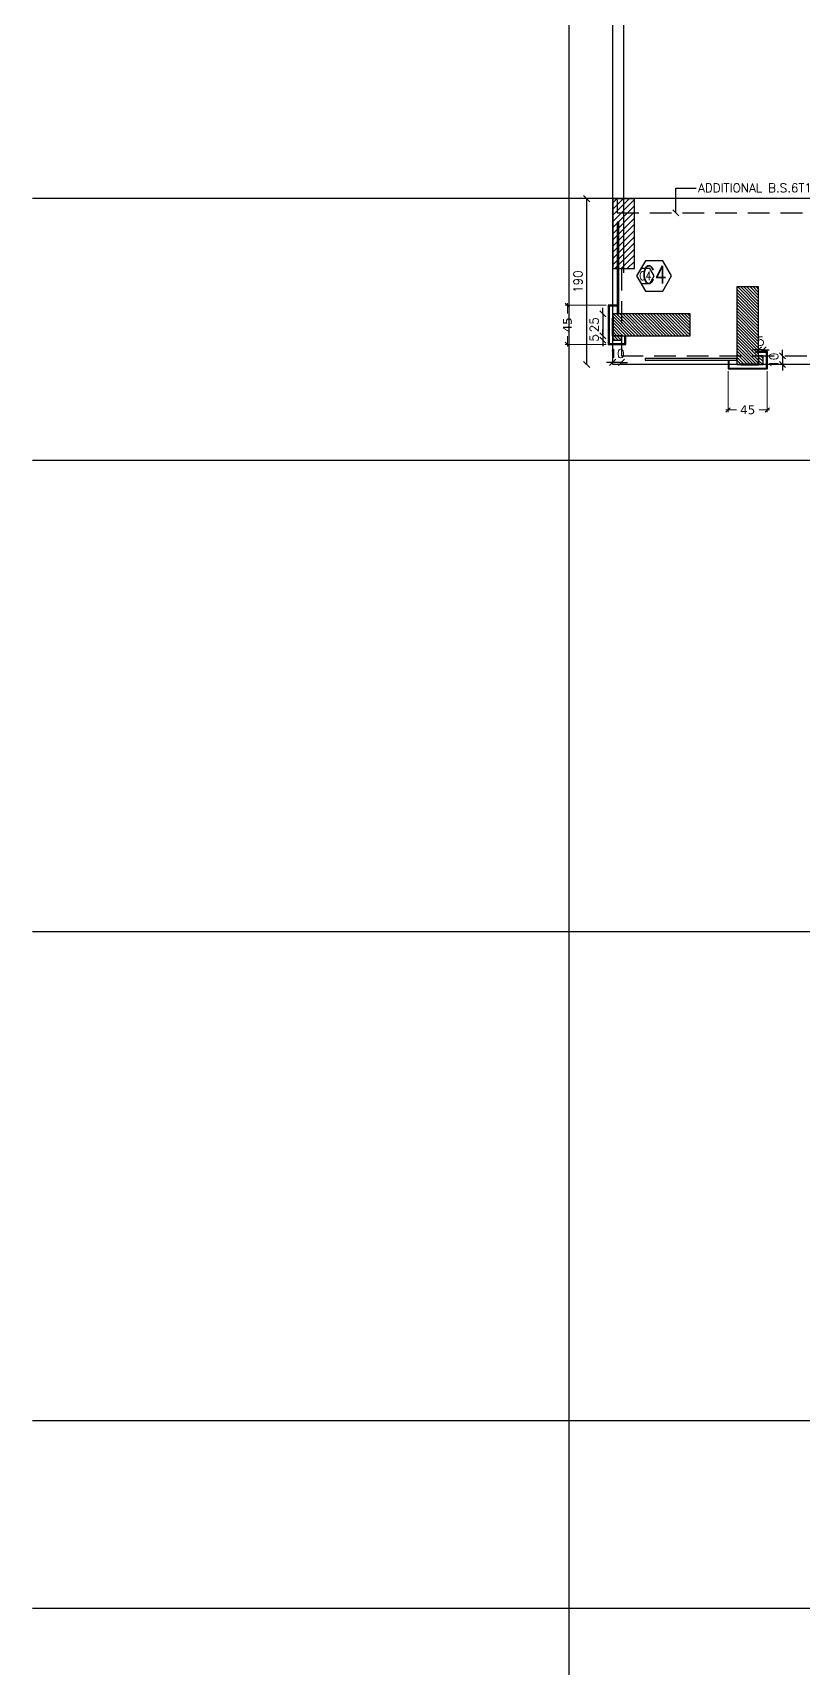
# Model space of a CAD drawing. Header units: inches. Extents: x -48 to 777, y -156 to 510.
# Drawn here: x 319.33 to 328.15, y 226.03 to 244.76 of the extents above; entities that cross this region are included whole.
import ezdxf
from ezdxf.enums import TextEntityAlignment as Align

# ---------------------------------------------------------------- set-up
doc = ezdxf.new("R2010")
doc.units = ezdxf.units.IN
doc.header["$MEASUREMENT"] = 0
doc.linetypes.add('HIDDEN', pattern=[0.375, 0.25, -0.125])
doc.layers.get('Defpoints').update_dxf_attribs({"lineweight": 5})
for name, color, linetype, lineweight in [('A-DIM', 9, 'Continuous', 5), ('A-PILLARS', 1, 'Continuous', 60), ('C-GLASS', 162, 'Continuous', 30), ('C-WOOD', 28, 'Continuous', 30)]:
    doc.layers.add(name, color=color, linetype=linetype, lineweight=lineweight)
for name, color, linetype in [('Str-Axes', 8, 'Continuous'), ('str-col-hatch', 8, 'Continuous'), ('str-COL-TAG-100', 1, 'Continuous'), ('str-COL-TAG-50', 7, 'Continuous'), ('str-columns', 3, 'Continuous'), ('str-slab-bottom-reinf.', 1, 'Continuous'), ('str-slab-top', 1, 'Continuous'), ('str-sunken-slabs', 5, 'Continuous')]:
    doc.layers.add(name, color=color, linetype=linetype)
doc.styles.add('ROMAN', font='ROMANS.SHX')
doc.styles.add('ROMAND', font='verdana.ttf')
doc.styles.add('ROMANS', font='romans__.ttf', dxfattribs={"height": 0.14})
doc.dimstyles.new('M-1.50', dxfattribs={"dimtxt": 0.1, "dimasz": 0.05, "dimexe": 0.025, "dimexo": 0.025, "dimgap": 0.05, "dimtad": 1, "dimlfac": 100, "dimrnd": 0.5, "dimzin": 9, "dimdsep": 46, "dimtxsty": 'ROMAND', "dimblk": 'OBLIQUE', "dimcen": 1, "dimdle": 0.025, "dimclrd": 256, "dimclre": 256, "dimclrt": 2, "dimadec": 0, "dimazin": 0, "dimtfac": 0.666667, "dimtmove": 2, "dimatfit": 3, "dimfxl": 0.04, "dimtolj": 1, "dimtzin": 5, "dimlwd": -1, "dimlwe": -1, "dimarcsym": 0})
doc.dimstyles.new('structure', dxfattribs={"dimtxt": 0.1, "dimasz": 0.07, "dimexe": 0.18, "dimexo": 1, "dimgap": 0.05, "dimtad": 1, "dimdec": 1, "dimlfac": 100, "dimrnd": 0.5, "dimdsep": 46, "dimtxsty": 'ROMAN', "dimblk1": 'OBLIQUE', "dimblk2": 'OBLIQUE', "dimsah": 1, "dimcen": 0.009, "dimse1": 1, "dimse2": 1, "dimclrd": 4, "dimclre": 9, "dimclrt": 1, "dimadec": 0, "dimazin": 0, "dimtfac": 0.066667, "dimtdec": 1, "dimtix": 1, "dimtmove": 2, "dimatfit": 3, "dimldrblk": 'OBLIQUE', "dimfxl": 0.18, "dimtolj": 1, "dimarcsym": 0})

# ---------------------------------------------------------------- blocks, each defined once
blk = doc.blocks.new('_Oblique')
at = {"color": 0, "linetype": 'ByBlock', "lineweight": -2}
blk.add_line((-0.5, -0.5), (0.5, 0.5), dxfattribs=at)
blk = doc.blocks.new('*D1397')
at = {"layer": 'A-DIM', "transparency": 16777216}
for p, q in [((327.3, 240.882), (327.3, 240.413)), ((327.75, 240.882), (327.75, 240.413)), ((327.275, 240.438), (327.395, 240.438)), ((327.775, 240.438), (327.655, 240.438))]:
    blk.add_line(p, q, dxfattribs=at)
at = {"layer": 'Defpoints', "color": 0, "transparency": 16777216}
for p in [(327.3, 240.907), (327.75, 240.907), (327.75, 240.438)]:
    blk.add_point(p, dxfattribs=at)
at = {"layer": 'A-DIM', "transparency": 16777216, "xscale": 0.05, "yscale": 0.05, "zscale": 0.05}
for p, rotation in [((327.3, 240.438), 179.999999996805), ((327.75, 240.438), 359.999999996805)]:
    blk.add_blockref('_Oblique', p, dxfattribs=dict(at, rotation=rotation))
at = {"layer": 'A-DIM', "color": 2, "transparency": 16777216, "insert": (327.525, 240.438), "char_height": 0.1, "attachment_point": 5, "rotation": 360, "style": 'ROMAND'}
blk.add_mtext('\\A1;45', dxfattribs=at)
blk = doc.blocks.new('*D1398')
at = {"layer": 'A-DIM', "transparency": 16777216}
for p, q in [((325.902, 241.637), (325.433, 241.637)), ((325.458, 241.662), (325.458, 241.542)), ((325.902, 241.187), (325.433, 241.187)), ((325.458, 241.162), (325.458, 241.282))]:
    blk.add_line(p, q, dxfattribs=at)
at = {"layer": 'Defpoints', "color": 0, "transparency": 16777216}
for p in [(325.927, 241.637), (325.458, 241.187), (325.927, 241.187)]:
    blk.add_point(p, dxfattribs=at)
at = {"layer": 'A-DIM', "transparency": 16777216, "xscale": 0.05, "yscale": 0.05, "zscale": 0.05}
for p, rotation in [((325.458, 241.637), 90), ((325.458, 241.187), 270)]:
    blk.add_blockref('_Oblique', p, dxfattribs=dict(at, rotation=rotation))
at = {"layer": 'A-DIM', "color": 2, "transparency": 16777216, "insert": (325.458, 241.412), "char_height": 0.1, "attachment_point": 5, "rotation": 90, "style": 'ROMAND'}
blk.add_mtext('\\A1;45', dxfattribs=at)
blk = doc.blocks.new('tags')
at = {"layer": 'str-COL-TAG-100', "color": 2}
blk.add_lwpolyline([(0.125, -0.262), (0.325, -0.262), (0.425, -0.088), (0.325, 0.085), (0.125, 0.085), (0.025, -0.088)], close=True, dxfattribs=at)
at = {"layer": 'str-COL-TAG-50', "color": 2}
blk.add_lwpolyline([(0.075, -0.175), (0.175, -0.175), (0.225, -0.088), (0.175, -0.002), (0.075, -0.002), (0.025, -0.088)], close=True, dxfattribs=at)
at = {"layer": 'str-COL-TAG-100', "color": 1, "style": 'ROMANS', "width": 0.699426}
blk.add_attdef('NUMBER', text='', height=0.2, dxfattribs=at).set_placement((0.092, -0.174), (0.368, -0.174), align=Align.FIT)
at = {"layer": 'str-COL-TAG-50', "color": 1, "style": 'ROMANS', "width": 0.697102}
blk.add_attdef('NUMBER', text='', height=0.1, dxfattribs=at).set_placement((0.056, -0.138), (0.194, -0.138), align=Align.FIT)
blk = doc.blocks.new('*D1732')
at = {"layer": 'Defpoints', "color": 0, "transparency": 16777216}
for p in [(325.977, 241.537), (325.865, 241.287), (325.977, 241.287)]:
    blk.add_point(p, dxfattribs=at)
at = {"layer": 'str-sunken-slabs', "color": 4, "lineweight": -2, "transparency": 16777216}
for p, q in [((325.865, 241.537), (325.865, 241.607)), ((325.865, 241.537), (325.865, 241.287)), ((325.865, 241.287), (325.865, 241.217))]:
    blk.add_line(p, q, dxfattribs=at)
at = {"layer": 'str-sunken-slabs', "color": 4, "lineweight": -2, "transparency": 16777216, "xscale": 0.07, "yscale": 0.07, "zscale": 0.07}
for p, rotation in [((325.865, 241.537), 270), ((325.865, 241.287), 90)]:
    blk.add_blockref('_Oblique', p, dxfattribs=dict(at, rotation=rotation))
at = {"layer": 'str-sunken-slabs', "color": 1, "transparency": 16777216, "insert": (325.765, 241.412), "char_height": 0.1, "attachment_point": 5, "rotation": 90, "style": 'ROMAN'}
blk.add_mtext('\\A1;25', dxfattribs=at)
blk = doc.blocks.new('*D1733')
at = {"layer": 'Defpoints', "color": 0, "transparency": 16777216}
for p in [(325.865, 241.237), (325.977, 241.287), (325.977, 241.237)]:
    blk.add_point(p, dxfattribs=at)
at = {"layer": 'str-sunken-slabs', "color": 4, "lineweight": -2, "transparency": 16777216}
for p, q in [((325.865, 241.287), (325.865, 241.357)), ((325.865, 241.287), (325.865, 241.237)), ((325.865, 241.237), (325.865, 241.167))]:
    blk.add_line(p, q, dxfattribs=at)
at = {"layer": 'str-sunken-slabs', "color": 4, "lineweight": -2, "transparency": 16777216, "xscale": 0.07, "yscale": 0.07, "zscale": 0.07}
for p, rotation in [((325.865, 241.287), 270), ((325.865, 241.237), 90)]:
    blk.add_blockref('_Oblique', p, dxfattribs=dict(at, rotation=rotation))
at = {"layer": 'str-sunken-slabs', "color": 1, "transparency": 16777216, "insert": (325.765, 241.262), "char_height": 0.1, "attachment_point": 5, "rotation": 90, "style": 'ROMAN'}
blk.add_mtext('\\A1;5', dxfattribs=at)
blk = doc.blocks.new('*D1734')
at = {"layer": 'Defpoints', "color": 0, "transparency": 16777216}
for p in [(325.977, 240.982), (325.977, 240.982), (326.077, 240.982)]:
    blk.add_point(p, dxfattribs=at)
at = {"layer": 'str-sunken-slabs', "color": 4, "lineweight": -2, "transparency": 16777216}
for p, q in [((325.977, 240.982), (325.907, 240.982)), ((326.077, 240.982), (325.977, 240.982)), ((326.077, 240.982), (326.147, 240.982))]:
    blk.add_line(p, q, dxfattribs=at)
at = {"layer": 'str-sunken-slabs', "color": 4, "lineweight": -2, "transparency": 16777216, "xscale": 0.07, "yscale": 0.07, "zscale": 0.07}
blk.add_blockref('_Oblique', (325.977, 240.982), dxfattribs=at)
at = {"layer": 'str-sunken-slabs', "color": 4, "lineweight": -2, "transparency": 16777216, "xscale": 0.07, "yscale": 0.07, "zscale": 0.07, "rotation": 180}
blk.add_blockref('_Oblique', (326.077, 240.982), dxfattribs=at)
at = {"layer": 'str-sunken-slabs', "color": 1, "transparency": 16777216, "insert": (326.027, 241.082), "char_height": 0.1, "attachment_point": 5, "style": 'ROMAN'}
blk.add_mtext('\\A1;10', dxfattribs=at)
blk = doc.blocks.new('*D1774')
at = {"layer": 'Defpoints', "color": 0, "transparency": 16777216}
for p in [(327.65, 241.126), (327.65, 241.057), (327.7, 241.057)]:
    blk.add_point(p, dxfattribs=at)
at = {"layer": 'str-sunken-slabs', "color": 4, "lineweight": -2, "transparency": 16777216}
for p, q in [((327.65, 241.126), (327.58, 241.126)), ((327.7, 241.126), (327.65, 241.126)), ((327.7, 241.126), (327.77, 241.126))]:
    blk.add_line(p, q, dxfattribs=at)
at = {"layer": 'str-sunken-slabs', "color": 4, "lineweight": -2, "transparency": 16777216, "xscale": 0.07, "yscale": 0.07, "zscale": 0.07}
for p, rotation in [((327.65, 241.126), 2.941809524854139e-08), ((327.7, 241.126), 180.0000000294181)]:
    blk.add_blockref('_Oblique', p, dxfattribs=dict(at, rotation=rotation))
at = {"layer": 'str-sunken-slabs', "color": 1, "transparency": 16777216, "insert": (327.675, 241.226), "char_height": 0.1, "attachment_point": 5, "rotation": 0, "style": 'ROMAN'}
blk.add_mtext('\\A1;5', dxfattribs=at)
blk = doc.blocks.new('*D1775')
at = {"layer": 'Defpoints', "color": 0, "transparency": 16777216}
for p in [(327.7, 241.057), (327.7, 240.957), (327.924, 240.957)]:
    blk.add_point(p, dxfattribs=at)
at = {"layer": 'str-sunken-slabs', "color": 4, "lineweight": -2, "transparency": 16777216}
for p, q in [((327.924, 241.057), (327.924, 241.127)), ((327.924, 241.057), (327.924, 240.957)), ((327.924, 240.957), (327.924, 240.887))]:
    blk.add_line(p, q, dxfattribs=at)
at = {"layer": 'str-sunken-slabs', "color": 4, "lineweight": -2, "transparency": 16777216, "xscale": 0.07, "yscale": 0.07, "zscale": 0.07}
for p, rotation in [((327.924, 241.057), 270), ((327.924, 240.957), 90)]:
    blk.add_blockref('_Oblique', p, dxfattribs=dict(at, rotation=rotation))
at = {"layer": 'str-sunken-slabs', "color": 1, "transparency": 16777216, "insert": (327.824, 241.007), "char_height": 0.1, "attachment_point": 5, "rotation": 90, "style": 'ROMAN'}
blk.add_mtext('\\A1;10', dxfattribs=at)
blk = doc.blocks.new('*D1778')
at = {"layer": 'Defpoints', "color": 0, "transparency": 16777216}
for p in [(325.679, 242.857), (325.977, 242.857), (325.977, 240.957)]:
    blk.add_point(p, dxfattribs=at)
at = {"layer": 'str-sunken-slabs', "color": 4, "lineweight": -2, "transparency": 16777216}
blk.add_line((325.679, 240.957), (325.679, 242.857), dxfattribs=at)
at = {"layer": 'str-sunken-slabs', "color": 4, "lineweight": -2, "transparency": 16777216, "xscale": 0.07, "yscale": 0.07, "zscale": 0.07}
for p, rotation in [((325.679, 242.857), 90), ((325.679, 240.957), 270)]:
    blk.add_blockref('_Oblique', p, dxfattribs=dict(at, rotation=rotation))
at = {"layer": 'str-sunken-slabs', "color": 1, "transparency": 16777216, "insert": (325.579, 241.907), "char_height": 0.1, "attachment_point": 5, "rotation": 90, "style": 'ROMAN'}
blk.add_mtext('\\A1;190', dxfattribs=at)

msp = doc.modelspace()

# ---------------------------------------------------------------- hatches: boundary and pattern name
at = {"layer": 'str-col-hatch'}
h = msp.add_hatch(dxfattribs=at)
h.set_pattern_fill('ANSI31', color=256, scale=0.4)
h.set_pattern_definition([(45, (-370.15302, 191.347635), (-0.035355339, 0.035355339), [])])
h.paths.add_polyline_path([(325.97678, 242.85688), (325.97678, 242.05688), (326.22678, 242.05688), (326.22678, 242.85688)])
at = {"layer": 'str-sunken-slabs'}
h = msp.add_hatch(dxfattribs=at)
h.set_pattern_fill('ANSI31', color=8, scale=0.2, angle=270)
h.paths.add_polyline_path([(327.65035, 241.84553), (327.40035, 241.84553), (327.40035, 240.95682), (327.65035, 240.95682)], flags=17)
h = msp.add_hatch(dxfattribs=at)
h.set_pattern_fill('ANSI31', color=8, scale=0.2, angle=270)
h.paths.add_polyline_path([(326.86549, 241.28744), (326.86549, 241.53744), (325.97678, 241.53744), (325.97678, 241.28744)], flags=17)
h = msp.add_hatch(dxfattribs=at)
h.set_pattern_fill('ANSI31', color=8, scale=0.2, angle=270)
h.paths.add_polyline_path([(325.97678, 241.28744), (325.97678, 241.2374), (326.07678, 241.2374), (326.07678, 241.28744)], flags=17)
h = msp.add_hatch(dxfattribs=at)
h.set_pattern_fill('ANSI31', color=8, scale=0.2, angle=270)
h.paths.add_polyline_path([(327.65035, 240.95682), (327.7004, 240.95682), (327.7004, 241.05682), (327.65035, 241.05682)], flags=17)

# ---------------------------------------------------------------- linework, layer by layer
at = {"layer": 'A-PILLARS'}
for p, q in [((325.97678, 241.48744), (325.97678, 241.28744)), ((327.45035, 240.95682), (327.65035, 240.95682))]:
    msp.add_line(p, q, dxfattribs=at)
at = {"layer": 'C-GLASS'}
for points in [[(326.04678, 242.58744), (326.02678, 242.58744), (326.02678, 241.53744), (326.04678, 241.53744)], [(326.35035, 241.02682), (326.35035, 241.00682), (327.40035, 241.00682), (327.40035, 241.02682)]]:
    msp.add_lwpolyline(points, close=True, dxfattribs=at)
at = {"layer": 'C-WOOD'}
for points in [[(326.02678, 241.63744), (325.92678, 241.63744), (325.92678, 241.1874), (326.12678, 241.1874), (326.12678, 241.28744)], [(326.02678, 241.62744), (325.93678, 241.62744), (325.93678, 241.1974), (326.11678, 241.1974), (326.11678, 241.28744)], [(327.30035, 241.00682), (327.30035, 240.90682), (327.7504, 240.90682), (327.7504, 241.10682), (327.65035, 241.10682)], [(327.31035, 241.00682), (327.31035, 240.91682), (327.7404, 240.91682), (327.7404, 241.09682), (327.65035, 241.09682)]]:
    msp.add_lwpolyline(points, dxfattribs=at)
at = {"layer": 'Str-Axes', "ltscale": 0.1}
for p, q in [((325.47678, 221.25688), (325.47678, 260.35831)), ((347.62657, 242.85845), (319.32678, 242.85845)), ((347.62657, 239.85688), (319.32678, 239.85688)), ((347.62657, 234.45688), (319.32678, 234.45688)), ((347.62657, 228.85688), (319.32678, 228.85688)), ((347.62657, 226.70688), (319.32678, 226.70688))]:
    msp.add_line(p, q, dxfattribs=at)
at = {"layer": 'str-columns'}
msp.add_lwpolyline([(325.97678, 242.05688), (326.22678, 242.05688), (326.22678, 242.85688), (325.97678, 242.85688)], close=True, dxfattribs=at)
at = {"layer": 'str-slab-bottom-reinf.'}
msp.add_line((326.10432, 242.00729), (326.10432, 247.50729), dxfattribs=at)
at = {"layer": 'str-slab-top', "linetype": 'HIDDEN'}
msp.add_lwpolyline([(326.02678, 242.84429), (326.02678, 242.69429), (330.87678, 242.69429)], dxfattribs=at)
at = {"layer": 'str-sunken-slabs'}
msp.add_lwpolyline([(328.77678, 240.25688), (328.82678, 240.25688), (328.82678, 240.95682), (325.97678, 240.95682), (325.97678, 247.30845)], dxfattribs=at)
at = {"layer": 'str-sunken-slabs', "linetype": 'HIDDEN'}
msp.add_lwpolyline([(326.07678, 242.05688), (326.07678, 241.05688), (328.77678, 241.05688)], dxfattribs=at)
at = {"layer": 'str-sunken-slabs'}
for points in [[(327.65035, 241.84553), (327.40035, 241.84553), (327.40035, 240.95682), (327.65035, 240.95682)], [(326.86549, 241.28744), (326.86549, 241.53744), (325.97678, 241.53744), (325.97678, 241.28744)], [(325.97678, 241.28744), (325.97678, 241.2374), (326.07678, 241.2374), (326.07678, 241.28744)], [(327.65035, 240.95682), (327.7004, 240.95682), (327.7004, 241.05682), (327.65035, 241.05682)]]:
    msp.add_lwpolyline(points, close=True, dxfattribs=at)

# ---------------------------------------------------------------- block references
at = {"layer": 'str-columns'}
ref = msp.add_blockref('tags', (326.22678, 242.06073), dxfattribs=at)
ref.add_attrib('NUMBER', 'C4', dxfattribs={"layer": 'str-COL-TAG-50', "color": 1, "height": 0.1, "style": 'ROMANS', "width": 0.63631}).set_placement((326.28297, 241.92323), (326.42056, 241.92323), align=Align.FIT)
ref.add_attrib('NUMBER', 'C4', dxfattribs={"layer": 'str-COL-TAG-100', "color": 1, "height": 0.2, "style": 'ROMANS', "width": 0.638431}).set_placement((326.31862, 241.88667), (326.59471, 241.88667), align=Align.FIT)

# ---------------------------------------------------------------- texts
at = {"layer": 'str-slab-top', "style": 'ROMAN'}
msp.add_text('ADDITIONAL B.S.6T16(L=500)', height=0.1, dxfattribs=at).set_placement((326.95716, 242.93009))

# ---------------------------------------------------------------- dimensions: what is measured, and where the dimension line sits
at = {"layer": 'A-DIM'}
for base, p1, p2, angle, picture, middle in [((325.45794, 241.1874), (325.92678, 241.63744), (325.92678, 241.1874), 90, '*D1398', (325.45794, 241.41242)), ((327.750396, 240.437979), (327.300355, 240.906817), (327.750396, 240.906817), 180, '*D1397', (327.525375, 240.437979))]:
    dim = msp.add_linear_dim(base=base, p1=p1, p2=p2, angle=angle, dimstyle='M-1.50', override={"dimtad": 0}, dxfattribs=at)
    dim.commit()
    dim.dimension.update_dxf_attribs({"geometry": picture, "text_midpoint": middle})
at = {"layer": 'str-sunken-slabs'}
for p1, p2, distance, picture, middle in [((325.97678, 240.95682), (325.97678, 242.85688), 0.29827, '*D1778', (325.57851, 241.90685)), ((325.97678, 241.53744), (325.97678, 241.28744), -0.11142, '*D1732', (325.76535, 241.41244)), ((325.97678, 241.28744), (325.97678, 241.2374), -0.11142, '*D1733', (325.76535, 241.26242)), ((327.7004, 241.05682), (327.65035, 241.05682), -0.06872, '*D1774', (327.67538, 241.22554)), ((326.07678, 240.98168), (325.97678, 240.98168), 0, '*D1734', (326.02678, 241.08168)), ((327.7004, 241.05682), (327.7004, 240.95682), 0.22405, '*D1775', (327.82445, 241.00682))]:
    dim = msp.add_aligned_dim(p1=p1, p2=p2, distance=distance, dimstyle='structure', override={"dimfxl": 0.04}, dxfattribs=at)
    dim.commit()
    dim.dimension.update_dxf_attribs({"geometry": picture, "text_midpoint": middle})

# ---------------------------------------------------------------- leaders
at = {"layer": 'str-slab-top'}
msp.add_leader([(326.70178, 242.69429), (326.70178, 242.97921), (326.9347, 242.97921)], dimstyle='structure', override={"dimgap": 0.05, "dimtad": 0, "dimfxl": 0.04, "dimfxlon": 1}, dxfattribs=at)

doc.saveas('drawing.dxf')
